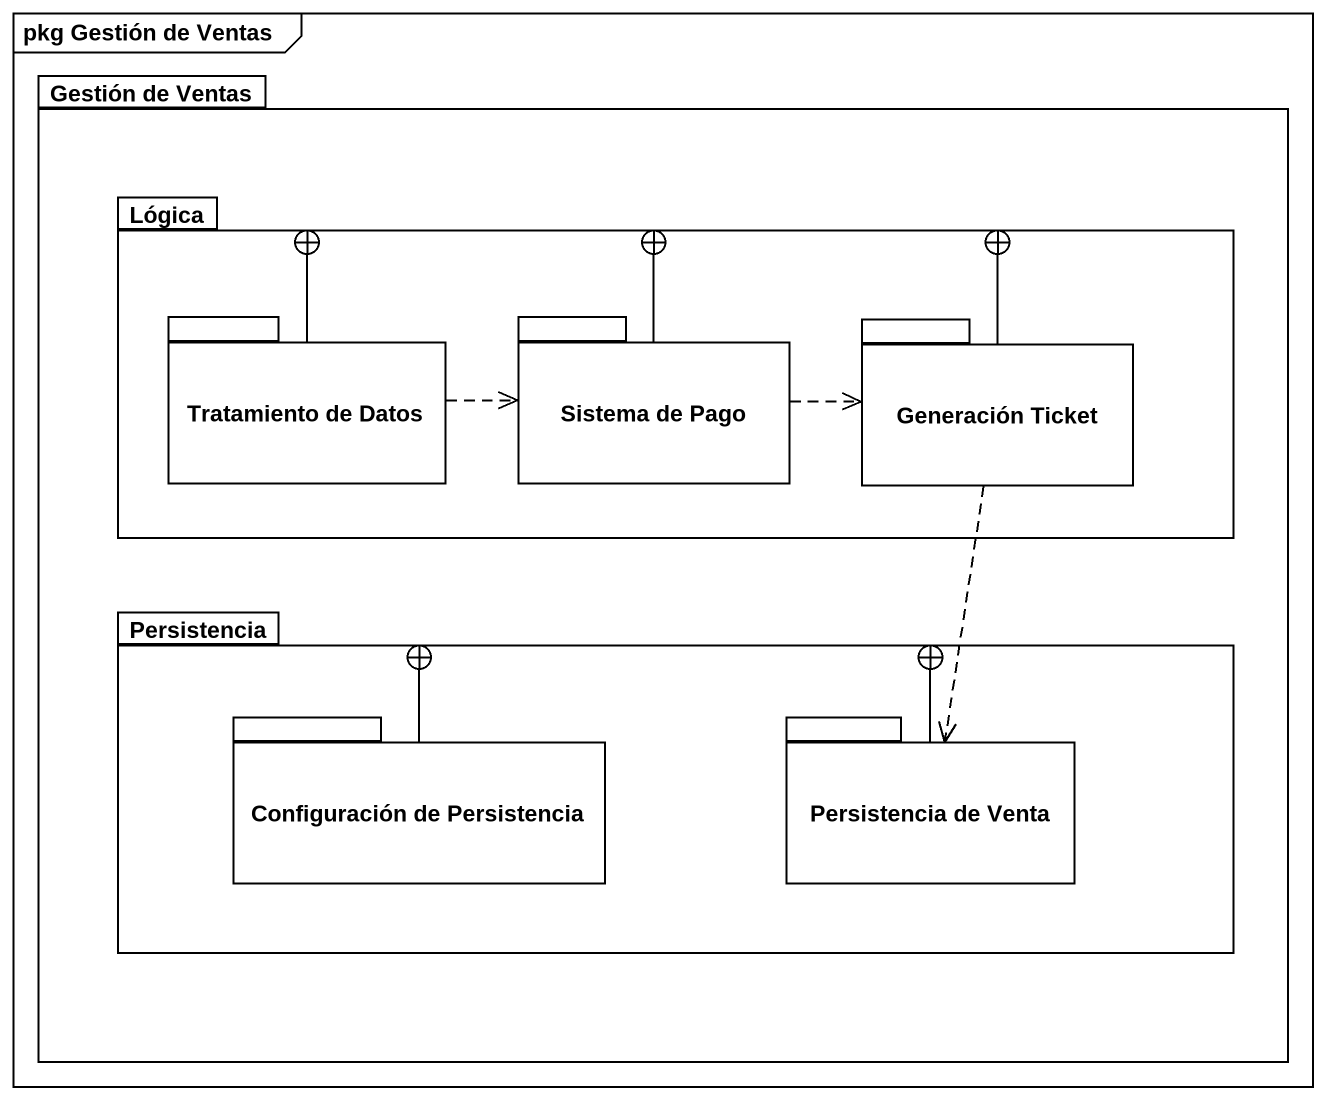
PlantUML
@startuml
mainframe pkg Gestión de Ventas
package "Gestión de Ventas" as Gestión_de_Ventas {
  package Lógica {
    package "Tratamiento de Datos" as Tratamiento_de_Datos {
    }
    package "Sistema de Pago" as Sistema_de_Pago {
    }
    package "Generación Ticket" as Generación_Ticket {
    }
  }
  package Persistencia {
    package "Configuración de Persistencia" as Configuración_de {
    }
    package "Persistencia de Venta" as Persistencia_de_Venta {
    }
  }
}
Tratamiento_de_Datos -right-+ Lógica
Tratamiento_de_Datos .right.> Sistema_de_Pago
Sistema_de_Pago -up-+ Lógica
Sistema_de_Pago .right.> Generación_Ticket
Generación_Ticket -left-+ Lógica
Generación_Ticket ..> Persistencia_de_Venta
Configuración_de -right-+ Persistencia
Persistencia_de_Venta -left-+ Persistencia
@enduml
